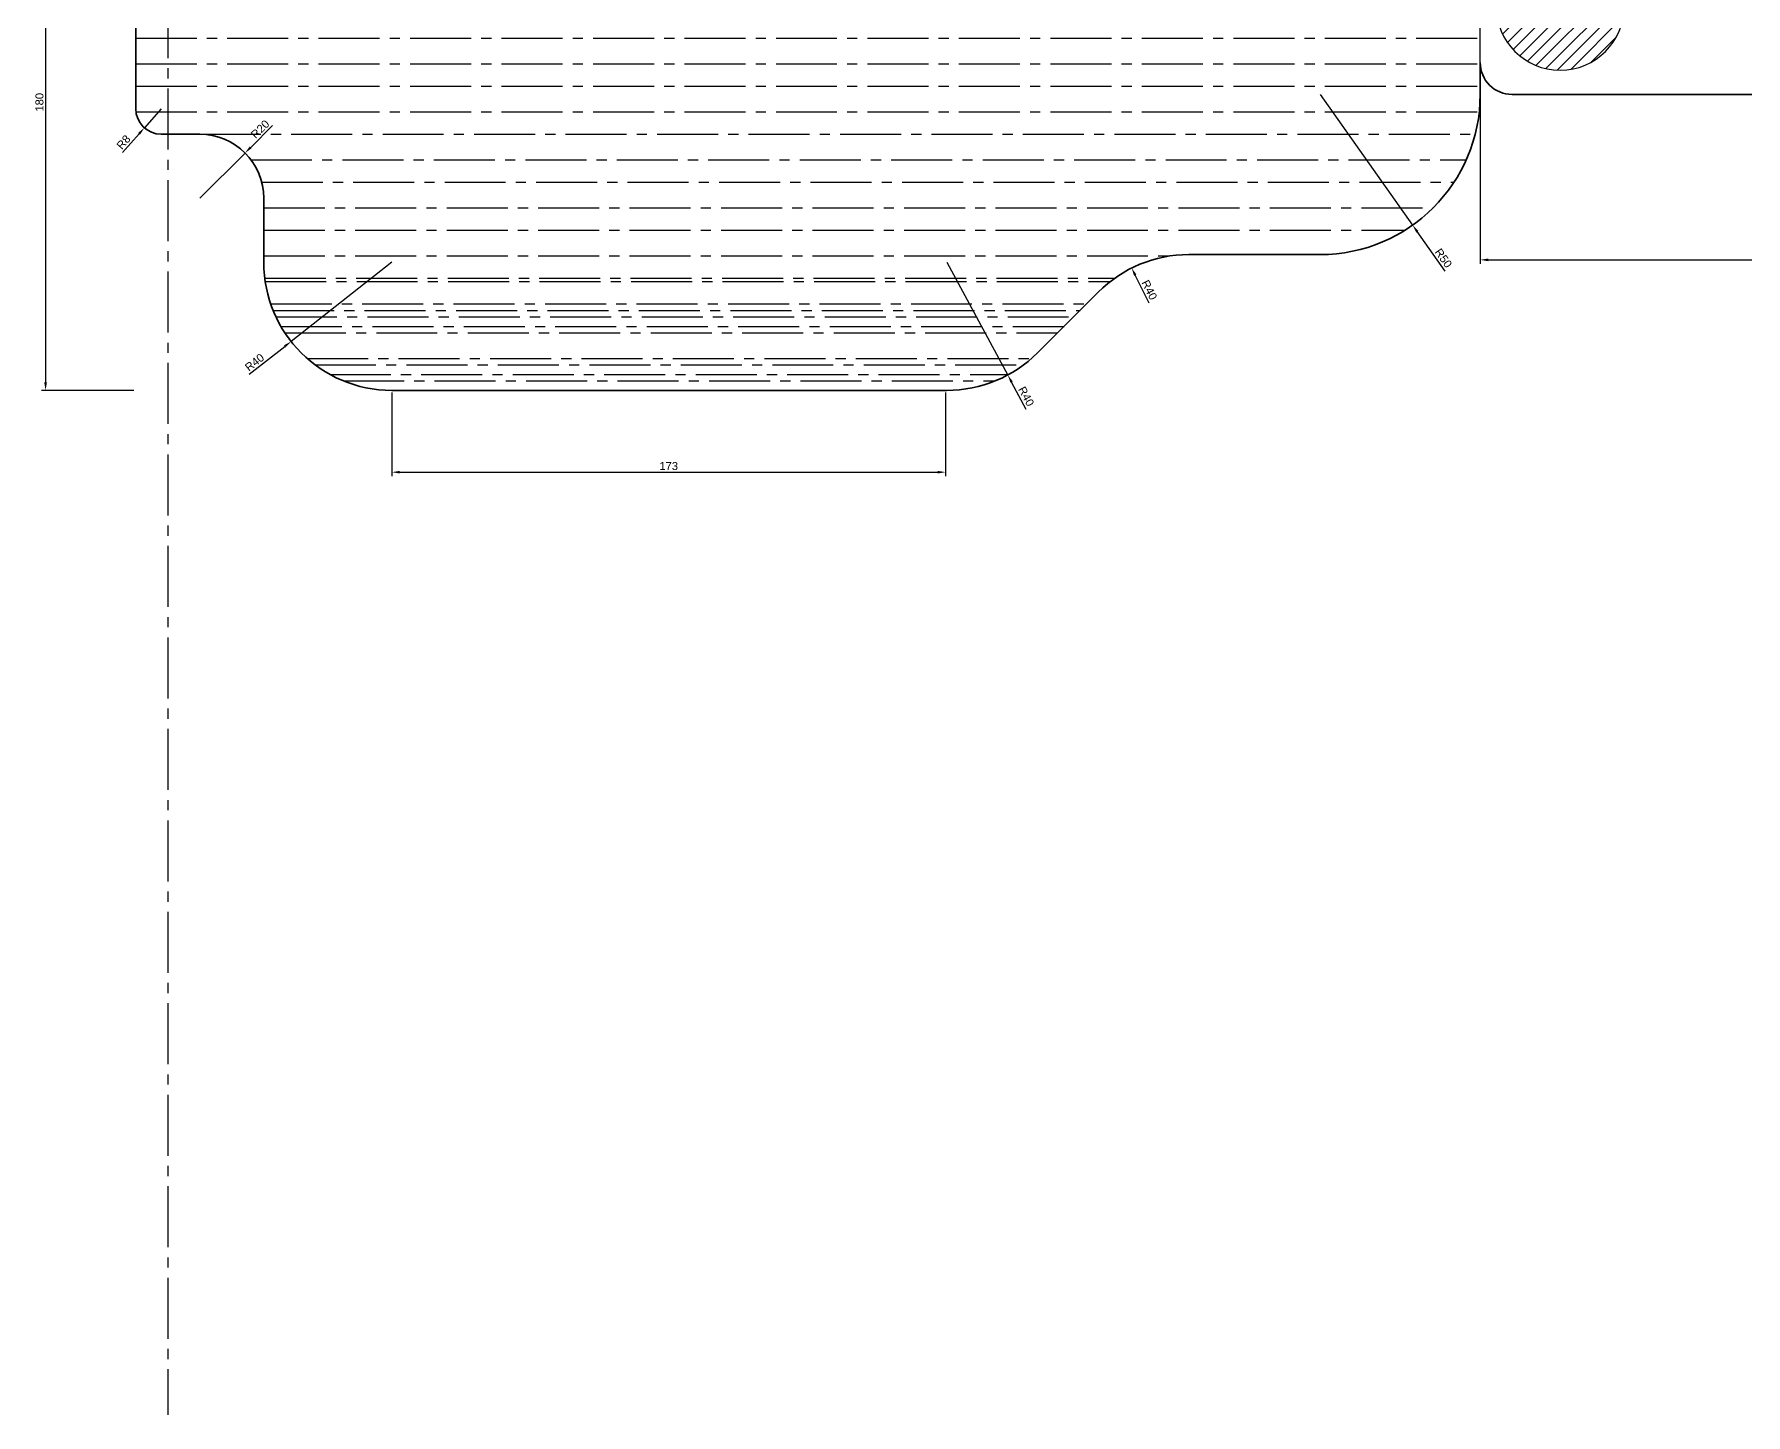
# Model space of a CAD drawing. Header units: millimetres. Extents: x 6030 to 8489, y 1264 to 2245.
# Drawn here: x 6659 to 7194, y 1264 to 1695 of the extents above; entities that cross this region are included whole.
import ezdxf

# ---------------------------------------------------------------- set-up
doc = ezdxf.new("R2010")
doc.units = ezdxf.units.MM
doc.linetypes.add('CENTER2', pattern=[28.575, 19.05, -3.175, 3.175, -3.175])
doc.layers.add('Layer1', color=173, linetype='Continuous')
doc.styles.get("Standard").update_dxf_attribs({"font": 'arial.ttf'})
doc.dimstyles.new('ISO-25', dxfattribs={"dimtxt": 2.5, "dimasz": 2.5, "dimexe": 1.25, "dimexo": 0.625, "dimtad": 1, "dimtxsty": 'Standard', "dimcen": 2.5, "dimadec": 0, "dimazin": 0, "dimtfac": 1, "dimtmove": 0, "dimatfit": 3, "dimfxl": 1, "dimarcsym": 0})

# ---------------------------------------------------------------- blocks, each defined once
blk = doc.blocks.new('*D13')
at = {"layer": 'Defpoints', "color": 0, "transparency": 16777216}
for p in [(7111.09, 1686.09), (7482.12, 1686.09), (7482.12, 1624.43)]:
    blk.add_point(p, dxfattribs=at)
at = {"layer": 'Layer1', "color": 0, "lineweight": -2, "transparency": 16777216}
for p, q in [((7111.09, 1685.46), (7111.09, 1623.18)), ((7482.12, 1685.46), (7482.12, 1623.18)), ((7113.59, 1624.43), (7479.62, 1624.43))]:
    blk.add_line(p, q, dxfattribs=at)
at = {"layer": 'Layer1', "color": 0, "transparency": 16777216}
for points in [[(7113.59, 1624.85), (7113.59, 1624.01), (7111.09, 1624.43)], [(7479.62, 1624.85), (7479.62, 1624.01), (7482.12, 1624.43)]]:
    blk.add_solid(points, dxfattribs=at)
at = {"layer": 'Layer1', "color": 0, "transparency": 16777216, "insert": (7296.6, 1626.56), "char_height": 2.5, "attachment_point": 5}
blk.add_mtext('371,03', dxfattribs=at)
blk = doc.blocks.new('*D39')
at = {"layer": 'Defpoints', "color": 0, "transparency": 16777216}
for p in [(6691.09, 1763.66), (6662.93, 1583.66), (6691.09, 1583.66)]:
    blk.add_point(p, dxfattribs=at)
at = {"layer": 'Layer1', "color": 0, "lineweight": -2, "transparency": 16777216}
for p, q in [((6690.46, 1763.66), (6661.68, 1763.66)), ((6662.93, 1761.16), (6662.93, 1586.16)), ((6690.46, 1583.66), (6661.68, 1583.66))]:
    blk.add_line(p, q, dxfattribs=at)
at = {"layer": 'Layer1', "color": 0, "transparency": 16777216}
for points in [[(6662.51, 1761.16), (6663.35, 1761.16), (6662.93, 1763.66)], [(6662.51, 1586.16), (6663.35, 1586.16), (6662.93, 1583.66)]]:
    blk.add_solid(points, dxfattribs=at)
at = {"layer": 'Layer1', "color": 0, "transparency": 16777216, "insert": (6661.03, 1673.66), "char_height": 2.5, "attachment_point": 5, "rotation": 90}
blk.add_mtext('180', dxfattribs=at)
blk = doc.blocks.new('*D45')
at = {"layer": 'Defpoints', "color": 0, "transparency": 16777216}
for p in [(7002.22, 1621.88), (7020.08, 1586.09)]:
    blk.add_point(p, dxfattribs=at)
at = {"layer": 'Layer1', "color": 0, "lineweight": -2, "transparency": 16777216}
blk.add_line((7007.67, 1610.95), (7003.34, 1619.64), dxfattribs=at)
at = {"layer": 'Layer1', "color": 0, "transparency": 16777216}
blk.add_solid([(7003.71, 1619.83), (7002.96, 1619.45), (7002.22, 1621.88)], dxfattribs=at)
at = {"layer": 'Layer1', "color": 0, "transparency": 16777216, "insert": (7007.76, 1615.03), "char_height": 2.5, "attachment_point": 5, "rotation": 296.5275}
blk.add_mtext('R40', dxfattribs=at)
blk = doc.blocks.new('*D46')
at = {"layer": 'Defpoints', "color": 0, "transparency": 16777216}
for p in [(7061.09, 1676.09), (7089.98, 1635.28)]:
    blk.add_point(p, dxfattribs=at)
at = {"layer": 'Layer1', "color": 0, "lineweight": -2, "transparency": 16777216}
for p, q in [((7061.09, 1676.09), (7089.98, 1635.28)), ((7100.14, 1620.93), (7091.43, 1633.24))]:
    blk.add_line(p, q, dxfattribs=at)
at = {"layer": 'Layer1', "color": 0, "transparency": 16777216}
blk.add_solid([(7091.77, 1633.48), (7091.09, 1633), (7089.98, 1635.28)], dxfattribs=at)
at = {"layer": 'Layer1', "color": 0, "transparency": 16777216, "insert": (7099.61, 1624.98), "char_height": 2.5, "attachment_point": 5, "rotation": 305.2991}
blk.add_mtext('R50', dxfattribs=at)
blk = doc.blocks.new('*D47')
at = {"layer": 'Defpoints', "color": 0, "transparency": 16777216}
for p in [(6944.52, 1623.66), (6963.51, 1588.46)]:
    blk.add_point(p, dxfattribs=at)
at = {"layer": 'Layer1', "color": 0, "lineweight": -2, "transparency": 16777216}
for p, q in [((6944.52, 1623.66), (6963.51, 1588.46)), ((6969.31, 1577.71), (6964.7, 1586.26))]:
    blk.add_line(p, q, dxfattribs=at)
at = {"layer": 'Layer1', "color": 0, "transparency": 16777216}
blk.add_solid([(6965.07, 1586.46), (6964.33, 1586.06), (6963.51, 1588.46)], dxfattribs=at)
at = {"layer": 'Layer1', "color": 0, "transparency": 16777216, "insert": (6969.27, 1581.79), "char_height": 2.5, "attachment_point": 5, "rotation": 298.3472}
blk.add_mtext('R40', dxfattribs=at)
blk = doc.blocks.new('*D48')
at = {"layer": 'Defpoints', "color": 0, "transparency": 16777216}
for p in [(6725.23, 1657.8), (6711.09, 1643.66)]:
    blk.add_point(p, dxfattribs=at)
at = {"layer": 'Layer1', "color": 0, "lineweight": -2, "transparency": 16777216}
for p, q in [((6733.87, 1666.44), (6727, 1659.57)), ((6711.09, 1643.66), (6725.23, 1657.8))]:
    blk.add_line(p, q, dxfattribs=at)
at = {"layer": 'Layer1', "color": 0, "transparency": 16777216}
blk.add_solid([(6726.7, 1659.87), (6727.29, 1659.28), (6725.23, 1657.8)], dxfattribs=at)
at = {"layer": 'Layer1', "color": 0, "transparency": 16777216, "insert": (6729.97, 1665.24), "char_height": 2.5, "attachment_point": 5, "rotation": 45}
blk.add_mtext('R20', dxfattribs=at)
blk = doc.blocks.new('*D49')
at = {"layer": 'Defpoints', "color": 0, "transparency": 16777216}
for p in [(6771.09, 1623.66), (6739.63, 1598.95)]:
    blk.add_point(p, dxfattribs=at)
at = {"layer": 'Layer1', "color": 0, "lineweight": -2, "transparency": 16777216}
for p, q in [((6771.09, 1623.66), (6739.63, 1598.95)), ((6726.56, 1588.68), (6737.67, 1597.41))]:
    blk.add_line(p, q, dxfattribs=at)
at = {"layer": 'Layer1', "color": 0, "transparency": 16777216}
blk.add_solid([(6737.41, 1597.74), (6737.92, 1597.08), (6739.63, 1598.95)], dxfattribs=at)
at = {"layer": 'Layer1', "color": 0, "transparency": 16777216, "insert": (6728.22, 1592.41), "char_height": 2.5, "attachment_point": 5, "rotation": 38.1494}
blk.add_mtext('R40', dxfattribs=at)
blk = doc.blocks.new('*D50')
at = {"layer": 'Defpoints', "color": 0, "transparency": 16777216}
for p in [(6699.09, 1671.66), (6693.79, 1665.67)]:
    blk.add_point(p, dxfattribs=at)
at = {"layer": 'Layer1', "color": 0, "lineweight": -2, "transparency": 16777216}
for p, q in [((6699.09, 1671.66), (6693.79, 1665.67)), ((6686.97, 1657.97), (6692.13, 1663.8))]:
    blk.add_line(p, q, dxfattribs=at)
at = {"layer": 'Layer1', "color": 0, "transparency": 16777216}
blk.add_solid([(6691.82, 1664.08), (6692.44, 1663.53), (6693.79, 1665.67)], dxfattribs=at)
at = {"layer": 'Layer1', "color": 0, "transparency": 16777216, "insert": (6687.29, 1661.21), "char_height": 2.5, "attachment_point": 5, "rotation": 48.4749}
blk.add_mtext('R8', dxfattribs=at)
blk = doc.blocks.new('*D51')
at = {"layer": 'Defpoints', "color": 0, "transparency": 16777216}
for p in [(6771.09, 1583.66), (6944.09, 1583.66), (6944.09, 1558.11)]:
    blk.add_point(p, dxfattribs=at)
at = {"layer": 'Layer1', "color": 0, "lineweight": -2, "transparency": 16777216}
for p, q in [((6771.09, 1583.04), (6771.09, 1556.86)), ((6944.09, 1583.04), (6944.09, 1556.86)), ((6773.59, 1558.11), (6941.59, 1558.11))]:
    blk.add_line(p, q, dxfattribs=at)
at = {"layer": 'Layer1', "color": 0, "transparency": 16777216}
for points in [[(6773.59, 1558.52), (6773.59, 1557.69), (6771.09, 1558.11)], [(6941.59, 1558.52), (6941.59, 1557.69), (6944.09, 1558.11)]]:
    blk.add_solid(points, dxfattribs=at)
at = {"layer": 'Layer1', "color": 0, "transparency": 16777216, "insert": (6857.59, 1560.01), "char_height": 2.5, "attachment_point": 5}
blk.add_mtext('173', dxfattribs=at)

msp = doc.modelspace()

# ---------------------------------------------------------------- hatches: boundary and pattern name
at = {"layer": 'Layer1', "true_color": 0xed1f24}
h = msp.add_hatch(dxfattribs=at)
h.set_pattern_fill('ANSI31', color=240, scale=0.9)
h.paths.add_polyline_path([(7156.089, 1893.663, 1), (7116.089, 1893.663), (7116.089, 1813.663), (7156.089, 1813.663)])
h.paths.add_polyline_path([(7156.089, 1763.663), (7116.089, 1763.663), (7116.089, 1703.663, 1), (7156.089, 1703.663)])
h.paths.add_polyline_path([(7156.089, 1783.663), (7116.089, 1783.663), (7116.089, 1763.663), (7156.089, 1763.663)])

# ---------------------------------------------------------------- linework, layer by layer
at = {"linetype": 'CENTER2'}
msp.add_line((6701.089, 1763.663), (6701.089, 1263.663), dxfattribs=at)
at = {"layer": 'Layer1', "color": 30, "lineweight": 35, "true_color": 0xf8991e}
for p, q in [((6691.089, 1763.663), (6691.089, 1671.663)), ((7121.089, 1676.089), (7261.089, 1676.089)), ((6699.089, 1663.663), (6711.089, 1663.663)), ((6731.089, 1643.663), (6731.089, 1623.663)), ((7020.084, 1626.089), (7061.089, 1626.089)), ((6972.804, 1595.378), (6991.799, 1614.373)), ((6771.089, 1583.663), (6944.52, 1583.663))]:
    msp.add_line(p, q, dxfattribs=at)
at = {"layer": 'Layer1', "color": 30, "true_color": 0xf8991e}
msp.add_line((7111.089, 1686.089), (7111.089, 1763.663), dxfattribs=at)
at = {"layer": 'Layer1', "color": 143, "linetype": 'CENTER2', "true_color": 0x7aafdf}
for p, q in [((6691.089, 1693.663), (7111.089, 1693.663)), ((6691.089, 1685.663), (7111.089, 1685.663)), ((6691.089, 1678.663), (7111.089, 1678.663)), ((6691.089, 1670.663), (7111.089, 1670.663)), ((6711.089, 1663.663), (7109.52, 1663.663)), ((6727.089, 1655.663), (7106.726, 1655.663)), ((6730.454, 1648.663), (7102.895, 1648.663)), ((6731.089, 1640.663), (7096.373, 1640.663)), ((6731.089, 1633.663), (7087.546, 1633.663)), ((6731.089, 1625.663), (7014.259, 1625.663)), ((6731.402, 1618.663), (6996.868, 1618.663)), ((6731.541, 1617.663), (6995.525, 1617.663)), ((6733.26, 1610.663), (6988.089, 1610.663)), ((6734.008, 1608.663), (6986.089, 1608.663)), ((6734.881, 1606.663), (6984.089, 1606.663)), ((6736.448, 1603.663), (6981.089, 1603.663)), ((6737.682, 1601.663), (6979.089, 1601.663)), ((6744.631, 1593.663), (6970.978, 1593.663)), ((6747.089, 1591.663), (6968.52, 1591.663)), ((6751.724, 1588.663), (6963.885, 1588.663)), ((6755.89, 1586.663), (6959.719, 1586.663))]:
    msp.add_line(p, q, dxfattribs=at)
at = {"layer": 'Layer1', "color": 30, "linetype": 'CENTER2', "true_color": 0xf8991e}
msp.add_line((7111.089, 1676.089), (7111.089, 1685.663), dxfattribs=at)
at = {"layer": 'Layer1', "color": 240, "true_color": 0xed1f24}
msp.add_arc((7136.089, 1703.663), 20, 180, 0, dxfattribs=at)
at = {"layer": 'Layer1', "color": 30, "lineweight": 35, "true_color": 0xf8991e}
for centre, radius, start, end in [((7121.089, 1686.089), 10, 180, 270), ((7061.089, 1676.089), 50, 270, 360), ((6699.089, 1671.663), 8, 180, 270), ((6711.089, 1643.663), 20, 0, 90), ((7020.084, 1586.089), 40, 90, 135), ((6771.089, 1623.663), 40, 180, 270), ((6944.52, 1623.663), 40, 270, 315)]:
    msp.add_arc(centre, radius, start, end, dxfattribs=at)

# ---------------------------------------------------------------- dimensions: what is measured, and where the dimension line sits
at = {"layer": 'Layer1', "color": 3}
dim = msp.add_linear_dim(base=(6662.929, 1583.663), p1=(6691.089, 1763.663), p2=(6691.089, 1583.663), angle=90, dimstyle='ISO-25', dxfattribs=at)
dim.commit()
dim.dimension.update_dxf_attribs({"geometry": '*D39', "text_midpoint": (6661.027, 1673.663)})
for base, p1, p2, picture, middle in [((7482.12, 1624.43), (7111.089, 1686.089), (7482.12, 1686.089), '*D13', (7296.604, 1626.558)), ((6944.089, 1558.105), (6771.089, 1583.663), (6944.089, 1583.663), '*D51', (6857.589, 1560.008))]:
    dim = msp.add_linear_dim(base=base, p1=p1, p2=p2, dimstyle='ISO-25', dxfattribs=at)
    dim.commit()
    dim.dimension.update_dxf_attribs({"geometry": picture, "text_midpoint": middle})
for center, mpoint, picture, middle in [((7061.089, 1676.089), (7089.981, 1635.282), '*D46', (7098.054, 1623.879)), ((6771.089, 1623.663), (6739.633, 1598.954), '*D49', (6729.393, 1590.911)), ((7020.084, 1586.089), (7002.219, 1621.878), '*D45', (7006.063, 1614.176))]:
    dim = msp.add_radius_dim(center=center, mpoint=mpoint, dimstyle='ISO-25', dxfattribs=at)
    dim.commit()
    dim.dimension.update_dxf_attribs({"geometry": picture, "text_midpoint": middle, "dimtype": 164})
for center, mpoint, picture, middle in [((6699.089, 1671.663), (6693.785, 1665.673), '*D50', (6687.294, 1661.212)), ((6711.089, 1643.663), (6725.231, 1657.805), '*D48', (6729.973, 1665.236)), ((6944.52, 1623.663), (6963.513, 1588.459), '*D47', (6969.273, 1581.787))]:
    dim = msp.add_radius_dim(center=center, mpoint=mpoint, dimstyle='ISO-25', dxfattribs=at)
    dim.commit()
    dim.dimension.update_dxf_attribs({"geometry": picture, "text_midpoint": middle})

doc.saveas('drawing.dxf')
